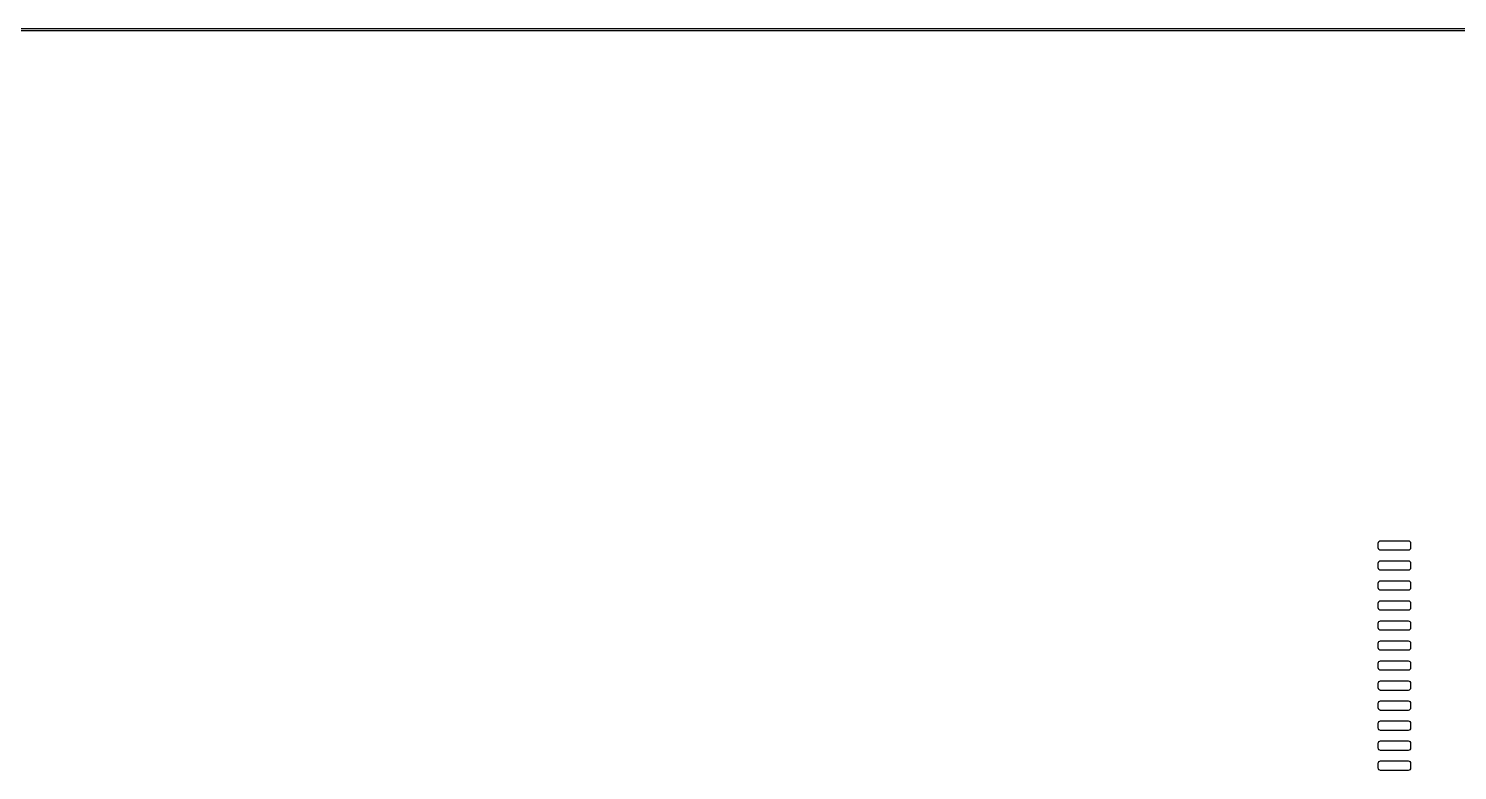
# Model space of a CAD drawing. Extents: x 119 to 479, y -311 to -51.
# Drawn here: x 209.6 to 300.2, y -98 to -50.9 of the extents above; entities that cross this region are included whole.
import ezdxf

# ---------------------------------------------------------------- set-up
doc = ezdxf.new("R2010")
doc.units = 0
doc.layers.add('BLACK', color=7, linetype='CONTINUOUS')

msp = doc.modelspace()

# ---------------------------------------------------------------- linework, layer by layer
at = {"layer": 'BLACK', "linetype": 'CONTINUOUS'}
for p, q in [((119, -50.925), (479, -50.925)), ((478.925, -51.075), (119.075, -51.075)), ((295.225, -83.565), (295.236, -83.5076)), ((295.225, -83.865), (295.225, -83.565)), ((295.236, -83.9224), (295.225, -83.865)), ((295.236, -83.5076), (295.269, -83.4589)), ((295.269, -83.9711), (295.236, -83.9224)), ((295.269, -83.4589), (295.318, -83.4264)), ((295.318, -84.0036), (295.269, -83.9711)), ((295.318, -83.4264), (295.375, -83.415)), ((295.375, -84.015), (295.318, -84.0036)), ((295.375, -83.415), (297.125, -83.415)), ((297.125, -84.015), (295.375, -84.015)), ((297.125, -83.415), (297.182, -83.4264)), ((297.182, -84.0036), (297.125, -84.015)), ((297.182, -83.4264), (297.231, -83.4589)), ((297.231, -83.9711), (297.182, -84.0036)), ((297.231, -83.4589), (297.264, -83.5076)), ((297.264, -83.9224), (297.231, -83.9711)), ((297.264, -83.5076), (297.275, -83.565)), ((297.275, -83.865), (297.264, -83.9224)), ((297.275, -83.565), (297.275, -83.865)), ((295.225, -84.835), (295.236, -84.7776)), ((295.225, -85.135), (295.225, -84.835)), ((295.236, -85.1924), (295.225, -85.135)), ((295.236, -84.7776), (295.269, -84.7289)), ((295.269, -85.2411), (295.236, -85.1924)), ((295.269, -84.7289), (295.318, -84.6964)), ((295.318, -84.6964), (295.375, -84.685)), ((295.375, -84.685), (297.125, -84.685)), ((297.125, -84.685), (297.182, -84.6964)), ((297.182, -84.6964), (297.231, -84.7289)), ((297.231, -84.7289), (297.264, -84.7776)), ((297.264, -85.1924), (297.231, -85.2411)), ((297.264, -84.7776), (297.275, -84.835)), ((297.275, -85.135), (297.264, -85.1924)), ((297.275, -84.835), (297.275, -85.135)), ((295.225, -86.105), (295.236, -86.0476)), ((295.225, -86.405), (295.225, -86.105)), ((295.236, -86.0476), (295.269, -85.9989)), ((295.318, -85.2736), (295.269, -85.2411)), ((295.269, -85.9989), (295.318, -85.9664)), ((295.375, -85.285), (295.318, -85.2736)), ((295.318, -85.9664), (295.375, -85.955)), ((297.125, -85.285), (295.375, -85.285)), ((295.375, -85.955), (297.125, -85.955)), ((297.182, -85.2736), (297.125, -85.285)), ((297.125, -85.955), (297.182, -85.9664)), ((297.231, -85.2411), (297.182, -85.2736)), ((297.182, -85.9664), (297.231, -85.9989)), ((297.231, -85.9989), (297.264, -86.0476)), ((297.264, -86.0476), (297.275, -86.105)), ((297.275, -86.105), (297.275, -86.405)), ((295.236, -86.4624), (295.225, -86.405)), ((295.269, -86.5111), (295.236, -86.4624)), ((295.318, -86.5436), (295.269, -86.5111)), ((295.375, -86.555), (295.318, -86.5436)), ((297.125, -86.555), (295.375, -86.555)), ((297.182, -86.5436), (297.125, -86.555)), ((297.231, -86.5111), (297.182, -86.5436)), ((297.264, -86.4624), (297.231, -86.5111)), ((297.275, -86.405), (297.264, -86.4624)), ((295.225, -87.375), (295.236, -87.3176)), ((295.225, -87.675), (295.225, -87.375)), ((295.236, -87.7324), (295.225, -87.675)), ((295.236, -87.3176), (295.269, -87.2689)), ((295.269, -87.7811), (295.236, -87.7324)), ((295.269, -87.2689), (295.318, -87.2364)), ((295.318, -87.8136), (295.269, -87.7811)), ((295.318, -87.2364), (295.375, -87.225)), ((295.375, -87.825), (295.318, -87.8136)), ((295.375, -87.225), (297.125, -87.225)), ((297.125, -87.825), (295.375, -87.825)), ((297.125, -87.225), (297.182, -87.2364)), ((297.182, -87.8136), (297.125, -87.825)), ((297.182, -87.2364), (297.231, -87.2689)), ((297.231, -87.7811), (297.182, -87.8136)), ((297.231, -87.2689), (297.264, -87.3176)), ((297.264, -87.7324), (297.231, -87.7811)), ((297.264, -87.3176), (297.275, -87.375)), ((297.275, -87.675), (297.264, -87.7324)), ((297.275, -87.375), (297.275, -87.675)), ((295.225, -88.645), (295.236, -88.5876)), ((295.225, -88.945), (295.225, -88.645)), ((295.236, -88.5876), (295.269, -88.5389)), ((295.269, -88.5389), (295.318, -88.5064)), ((295.318, -88.5064), (295.375, -88.495)), ((295.375, -88.495), (297.125, -88.495)), ((297.125, -88.495), (297.182, -88.5064)), ((297.182, -88.5064), (297.231, -88.5389)), ((297.231, -88.5389), (297.264, -88.5876)), ((297.264, -88.5876), (297.275, -88.645)), ((297.275, -88.645), (297.275, -88.945)), ((295.236, -89.0024), (295.225, -88.945)), ((295.269, -89.0511), (295.236, -89.0024)), ((295.318, -89.0836), (295.269, -89.0511)), ((295.375, -89.095), (295.318, -89.0836)), ((297.125, -89.095), (295.375, -89.095)), ((297.182, -89.0836), (297.125, -89.095)), ((297.231, -89.0511), (297.182, -89.0836)), ((297.264, -89.0024), (297.231, -89.0511)), ((297.275, -88.945), (297.264, -89.0024)), ((295.225, -89.915), (295.236, -89.8576)), ((295.225, -90.215), (295.225, -89.915)), ((295.236, -90.2724), (295.225, -90.215)), ((295.236, -89.8576), (295.269, -89.8089)), ((295.269, -90.3211), (295.236, -90.2724)), ((295.269, -89.8089), (295.318, -89.7764)), ((295.318, -90.3536), (295.269, -90.3211)), ((295.318, -89.7764), (295.375, -89.765)), ((295.375, -90.365), (295.318, -90.3536)), ((295.375, -89.765), (297.125, -89.765)), ((297.125, -90.365), (295.375, -90.365)), ((297.125, -89.765), (297.182, -89.7764)), ((297.182, -90.3536), (297.125, -90.365)), ((297.182, -89.7764), (297.231, -89.8089)), ((297.231, -90.3211), (297.182, -90.3536)), ((297.231, -89.8089), (297.264, -89.8576)), ((297.264, -90.2724), (297.231, -90.3211)), ((297.264, -89.8576), (297.275, -89.915)), ((297.275, -90.215), (297.264, -90.2724)), ((297.275, -89.915), (297.275, -90.215)), ((295.225, -91.185), (295.236, -91.1276)), ((295.225, -91.485), (295.225, -91.185)), ((295.236, -91.5424), (295.225, -91.485)), ((295.236, -91.1276), (295.269, -91.0789)), ((295.269, -91.5911), (295.236, -91.5424)), ((295.269, -91.0789), (295.318, -91.0464)), ((295.318, -91.0464), (295.375, -91.035)), ((295.375, -91.035), (297.125, -91.035)), ((297.125, -91.035), (297.182, -91.0464)), ((297.182, -91.0464), (297.231, -91.0789)), ((297.231, -91.0789), (297.264, -91.1276)), ((297.264, -91.5424), (297.231, -91.5911)), ((297.264, -91.1276), (297.275, -91.185)), ((297.275, -91.485), (297.264, -91.5424)), ((297.275, -91.185), (297.275, -91.485)), ((295.225, -92.455), (295.236, -92.3976)), ((295.225, -92.755), (295.225, -92.455)), ((295.236, -92.3976), (295.269, -92.3489)), ((295.318, -91.6236), (295.269, -91.5911)), ((295.269, -92.3489), (295.318, -92.3164)), ((295.375, -91.635), (295.318, -91.6236)), ((295.318, -92.3164), (295.375, -92.305)), ((297.125, -91.635), (295.375, -91.635)), ((295.375, -92.305), (297.125, -92.305)), ((297.182, -91.6236), (297.125, -91.635)), ((297.125, -92.305), (297.182, -92.3164)), ((297.231, -91.5911), (297.182, -91.6236)), ((297.182, -92.3164), (297.231, -92.3489)), ((297.231, -92.3489), (297.264, -92.3976)), ((297.264, -92.3976), (297.275, -92.455)), ((297.275, -92.455), (297.275, -92.755)), ((295.236, -92.8124), (295.225, -92.755)), ((295.269, -92.8611), (295.236, -92.8124)), ((295.318, -92.8936), (295.269, -92.8611)), ((295.375, -92.905), (295.318, -92.8936)), ((297.125, -92.905), (295.375, -92.905)), ((297.182, -92.8936), (297.125, -92.905)), ((297.231, -92.8611), (297.182, -92.8936)), ((297.264, -92.8124), (297.231, -92.8611)), ((297.275, -92.755), (297.264, -92.8124)), ((295.225, -93.725), (295.236, -93.6676)), ((295.225, -94.025), (295.225, -93.725)), ((295.236, -94.0824), (295.225, -94.025)), ((295.236, -93.6676), (295.269, -93.6189)), ((295.269, -94.1311), (295.236, -94.0824)), ((295.269, -93.6189), (295.318, -93.5864)), ((295.318, -94.1636), (295.269, -94.1311)), ((295.318, -93.5864), (295.375, -93.575)), ((295.375, -94.175), (295.318, -94.1636)), ((295.375, -93.575), (297.125, -93.575)), ((297.125, -94.175), (295.375, -94.175)), ((297.125, -93.575), (297.182, -93.5864)), ((297.182, -94.1636), (297.125, -94.175)), ((297.182, -93.5864), (297.231, -93.6189)), ((297.231, -94.1311), (297.182, -94.1636)), ((297.231, -93.6189), (297.264, -93.6676)), ((297.264, -94.0824), (297.231, -94.1311)), ((297.264, -93.6676), (297.275, -93.725)), ((297.275, -94.025), (297.264, -94.0824)), ((297.275, -93.725), (297.275, -94.025)), ((295.225, -94.995), (295.236, -94.9376)), ((295.225, -95.295), (295.225, -94.995)), ((295.236, -94.9376), (295.269, -94.8889)), ((295.269, -94.8889), (295.318, -94.8564)), ((295.318, -94.8564), (295.375, -94.845)), ((295.375, -94.845), (297.125, -94.845)), ((297.125, -94.845), (297.182, -94.8564)), ((297.182, -94.8564), (297.231, -94.8889)), ((297.231, -94.8889), (297.264, -94.9376)), ((297.264, -94.9376), (297.275, -94.995)), ((297.275, -94.995), (297.275, -95.295)), ((295.236, -95.3524), (295.225, -95.295)), ((295.269, -95.4011), (295.236, -95.3524)), ((295.318, -95.4336), (295.269, -95.4011)), ((295.375, -95.445), (295.318, -95.4336)), ((297.125, -95.445), (295.375, -95.445)), ((297.182, -95.4336), (297.125, -95.445)), ((297.231, -95.4011), (297.182, -95.4336)), ((297.264, -95.3524), (297.231, -95.4011)), ((297.275, -95.295), (297.264, -95.3524)), ((295.225, -96.265), (295.236, -96.2076)), ((295.225, -96.565), (295.225, -96.265)), ((295.236, -96.6224), (295.225, -96.565)), ((295.236, -96.2076), (295.269, -96.1589)), ((295.269, -96.6711), (295.236, -96.6224)), ((295.269, -96.1589), (295.318, -96.1264)), ((295.318, -96.7036), (295.269, -96.6711)), ((295.318, -96.1264), (295.375, -96.115)), ((295.375, -96.715), (295.318, -96.7036)), ((295.375, -96.115), (297.125, -96.115)), ((297.125, -96.715), (295.375, -96.715)), ((297.125, -96.115), (297.182, -96.1264)), ((297.182, -96.7036), (297.125, -96.715)), ((297.182, -96.1264), (297.231, -96.1589)), ((297.231, -96.6711), (297.182, -96.7036)), ((297.231, -96.1589), (297.264, -96.2076)), ((297.264, -96.6224), (297.231, -96.6711)), ((297.264, -96.2076), (297.275, -96.265)), ((297.275, -96.565), (297.264, -96.6224)), ((297.275, -96.265), (297.275, -96.565)), ((295.225, -97.535), (295.236, -97.4776)), ((295.225, -97.835), (295.225, -97.535)), ((295.236, -97.8924), (295.225, -97.835)), ((295.236, -97.4776), (295.269, -97.4289)), ((295.269, -97.9411), (295.236, -97.8924)), ((295.269, -97.4289), (295.318, -97.3964)), ((295.318, -97.3964), (295.375, -97.385)), ((295.375, -97.385), (297.125, -97.385)), ((297.125, -97.385), (297.182, -97.3964)), ((297.182, -97.3964), (297.231, -97.4289)), ((297.231, -97.4289), (297.264, -97.4776)), ((297.264, -97.8924), (297.231, -97.9411)), ((297.264, -97.4776), (297.275, -97.535)), ((297.275, -97.835), (297.264, -97.8924)), ((297.275, -97.535), (297.275, -97.835)), ((295.318, -97.9736), (295.269, -97.9411)), ((295.375, -97.985), (295.318, -97.9736)), ((297.125, -97.985), (295.375, -97.985)), ((297.182, -97.9736), (297.125, -97.985)), ((297.231, -97.9411), (297.182, -97.9736))]:
    msp.add_line(p, q, dxfattribs=at)

doc.saveas('drawing.dxf')
